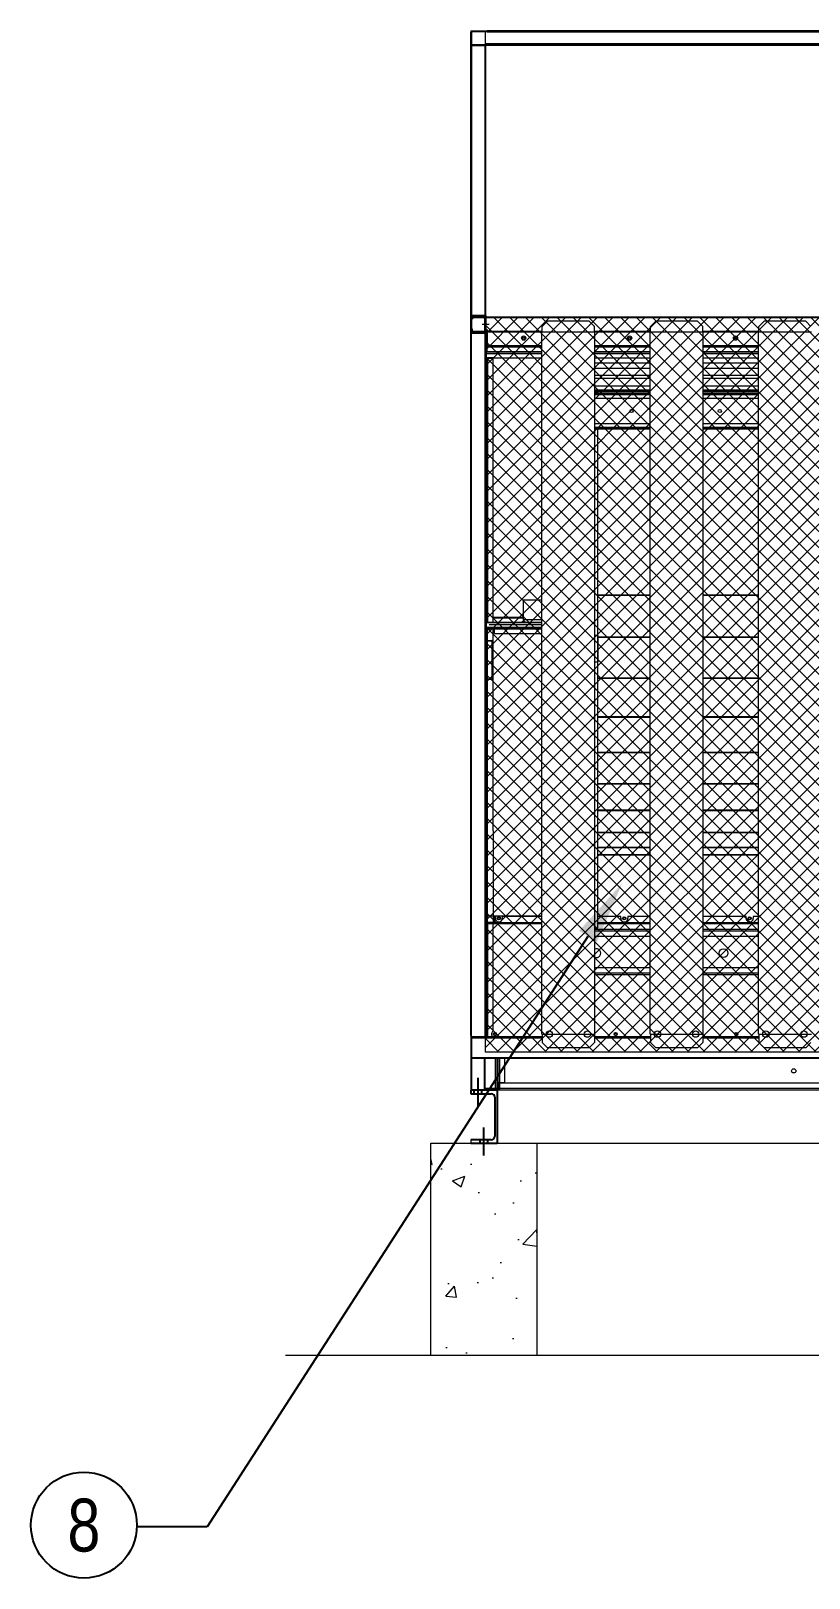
# Model space of a CAD drawing. Header units: millimetres. Extents: x -17070 to 46249, y -291348 to 35795.
# Drawn here: x 35257 to 37460, y 21202 to 25583 of the extents above; entities that cross this region are included whole.
import ezdxf
from ezdxf import colors
from ezdxf.entities.mleader import LeaderData, LeaderLine
from ezdxf.enums import TextEntityAlignment as Align
from ezdxf.math import Vec2, Vec3

# ---------------------------------------------------------------- set-up
doc = ezdxf.new("R2010")
doc.units = ezdxf.units.MM
for name, pattern in [('CENTER', [2, 1.25, -0.25, 0.25, -0.25]), ('CENTERX2', [4, 2.5, -0.5, 0.5, -0.5]), ('HIDDEN', [0.375, 0.25, -0.125]), ('HIDDENX2', [0.75, 0.5, -0.25])]:
    doc.linetypes.add(name, pattern=pattern)
for name, color, linetype in [('center', 1, 'CENTER'), ('HIDD', 2, 'HIDDENX2'), ('냉각탑_dim', 1, 'Continuous'), ('냉각탑_text', 3, 'Continuous'), ('냉각탑_기초', 23, 'Continuous')]:
    doc.layers.add(name, color=color, linetype=linetype)
doc.styles.get("Standard").update_dxf_attribs({"font": 'arial.ttf'})

# ---------------------------------------------------------------- blocks, each defined once
blk = doc.blocks.new('435')
for p, q in [((-131382, 21088.8), (-131342, 21088.8)), ((-131382, 21088.8), (-131382, 21078.8)), ((-131380, 21078.8), (-131382, 21078.8)), ((-131380, 21086.8), (-131344, 21086.8)), ((-131380, 21086.8), (-131380, 21078.8)), ((-131344, 21086.8), (-131344, 21040.8)), ((-131342, 21088.8), (-131342, 21038.8)), ((-131342, 21088.8), (-131342, 21038.8)), ((-131382, 21038.8), (-131382, 21050.8)), ((-131382, 21050.8), (-131380, 21050.8)), ((-131342, 21038.8), (-131382, 21038.8)), ((-131380, 21040.8), (-131380, 21050.8)), ((-131344, 21040.8), (-131380, 21040.8))]:
    blk.add_line(p, q)
blk = doc.blocks.new('2')
at = {"lineweight": 5}
h = blk.add_hatch(dxfattribs=at)
h.set_pattern_fill('ANSI37', scale=10)
h.set_pattern_definition([(45, (-868091.93, -464934.013), (-22.4506403, 22.4506403), []), (135, (-868091.93, -464934.013), (-22.4506403, -22.4506403), [])])
h.paths.add_polyline_path([(36543.9, 24770.9), (36543.9, 22690.9), (39159.9, 22690.9), (39159.9, 24770.9)])
at = {"color": 7, "lineweight": 20}
for p, q in [((36501.9, 22738), (36501.9, 25579.8)), ((36543.9, 22738), (36543.9, 25579.8)), ((39157.9, 25546), (36545.9, 25546)), ((39154.8, 25582.9), (36549, 25582.9)), ((39154.8, 25579.8), (36549, 25579.8)), ((39157.9, 25542.9), (36545.9, 25542.9)), ((36703.5, 24673.5), (36545.9, 24673.5)), ((36703.5, 24668.6), (36545.9, 24668.6)), ((36703.5, 24688), (36547.5, 24688)), ((36703.5, 24686.9), (36547.5, 24686.9)), ((36547.5, 24674.7), (36703.5, 24674.7)), ((36547.5, 24673.8), (36703.5, 24673.8)), ((36549, 24692), (36703.5, 24692)), ((36549, 24688.9), (36703.5, 24688.9)), ((36853.5, 24692), (37010.1, 24692)), ((36853.5, 24688.9), (37010.1, 24688.9)), ((37010.1, 24688), (36853.5, 24688)), ((37010.1, 24686.9), (36853.5, 24686.9)), ((36853.5, 24674.7), (37010.1, 24674.7)), ((36853.5, 24673.8), (37010.1, 24673.8)), ((37010.1, 24673.5), (36853.5, 24673.5)), ((37010.1, 24668.6), (36853.5, 24668.6)), ((37160.1, 24692), (37316.7, 24692)), ((37160.1, 24688.9), (37316.7, 24688.9)), ((37316.7, 24688), (37160.1, 24688)), ((37316.7, 24686.9), (37160.1, 24686.9)), ((37160.1, 24674.7), (37316.7, 24674.7)), ((37160.1, 24673.8), (37316.7, 24673.8)), ((37316.7, 24673.5), (37160.1, 24673.5)), ((37316.7, 24668.6), (37160.1, 24668.6)), ((36545.9, 24656.7), (36703.5, 24656.7)), ((36853.5, 24656.7), (37010.1, 24656.7)), ((37160.1, 24656.7), (37316.7, 24656.7)), ((36853.5, 24556.5), (37010.1, 24556.5)), ((36853.5, 24553), (37010.1, 24553)), ((37160.1, 24556.5), (37316.7, 24556.5)), ((37160.1, 24553), (37316.7, 24553)), ((37010.1, 24460), (36853.5, 24460)), ((37010.1, 24456.5), (36853.5, 24456.5)), ((37010.1, 24455.3), (36853.5, 24455.3)), ((36861.6, 23043), (36861.6, 24456.5)), ((36862.1, 23043), (36862.1, 24456.5)), ((37316.7, 24460), (37160.1, 24460)), ((37316.7, 24456.5), (37160.1, 24456.5)), ((37316.7, 24455.3), (37160.1, 24455.3)), ((36853.5, 23039.5), (37010.1, 23039.5)), ((36853.5, 23034.8), (37010.1, 23034.8)), ((36853.5, 23019.5), (37010.1, 23019.5)), ((37160.1, 23039.5), (37316.7, 23039.5)), ((37160.1, 23034.8), (37316.7, 23034.8)), ((37160.1, 23019.5), (37316.7, 23019.5)), ((37010.1, 22929.5), (36853.5, 22929.5)), ((37316.7, 22929.5), (37160.1, 22929.5)), ((37010.1, 22914.2), (36853.5, 22914.2)), ((37010.1, 22909.5), (36853.5, 22909.5)), ((37316.7, 22914.2), (37160.1, 22914.2)), ((37316.7, 22909.5), (37160.1, 22909.5)), ((36704.5, 22732.9), (36583.6, 22732.9)), ((37011.1, 22732.9), (36852.5, 22732.9)), ((37317.7, 22732.9), (37159.1, 22732.9)), ((39120.2, 22602.9), (36583.6, 22602.9)), ((39120.2, 22587.6), (36583.6, 22587.6)), ((39120.2, 22582.9), (36583.6, 22582.9))]:
    blk.add_line(p, q, dxfattribs=at)
at = {"lineweight": 20}
for p, q in [((36543.9, 22732.9), (36543.9, 25542.9)), ((36543.9, 24770.9), (39159.9, 24770.9)), ((36543.9, 22690.9), (36543.9, 24770.9)), ((36704.5, 24745.9), (36719.5, 24760.9)), ((36837.5, 24760.9), (36719.5, 24760.9)), ((36852.5, 24745.9), (36837.5, 24760.9)), ((37011.1, 24745.9), (37026.1, 24760.9)), ((37144.1, 24760.9), (37026.1, 24760.9)), ((37159.1, 24745.9), (37144.1, 24760.9)), ((37317.7, 24745.9), (37332.7, 24760.9)), ((37450.7, 24760.9), (37332.7, 24760.9)), ((37465.7, 24745.9), (37450.7, 24760.9)), ((36703.5, 22741.9), (36703.5, 24730.9)), ((36704.5, 24730.9), (36704.5, 24745.9)), ((36852.5, 24730.9), (36852.5, 24745.9)), ((36853.5, 22741.9), (36853.5, 24730.9)), ((37010.1, 22741.9), (37010.1, 24730.9)), ((37011.1, 24730.9), (37011.1, 24745.9)), ((37159.1, 24730.9), (37159.1, 24745.9)), ((37160.1, 22741.9), (37160.1, 24730.9)), ((37316.7, 22741.9), (37316.7, 24730.9)), ((37317.7, 24730.9), (37317.7, 24745.9)), ((36703.5, 22741.9), (36853.5, 22741.9)), ((36704.5, 22741.9), (36704.5, 22717.9)), ((36852.5, 22741.9), (36852.5, 22717.9)), ((37010.1, 22741.9), (37160.1, 22741.9)), ((37011.1, 22741.9), (37011.1, 22717.9)), ((37159.1, 22741.9), (37159.1, 22717.9)), ((37316.7, 22741.9), (37466.7, 22741.9)), ((37317.7, 22741.9), (37317.7, 22717.9)), ((36704.5, 22717.9), (36719.5, 22702.9)), ((36837.5, 22702.9), (36719.5, 22702.9)), ((36852.5, 22717.9), (36837.5, 22702.9)), ((37011.1, 22717.9), (37026.1, 22702.9)), ((37144.1, 22702.9), (37026.1, 22702.9)), ((37159.1, 22717.9), (37144.1, 22702.9)), ((37317.7, 22717.9), (37332.7, 22702.9)), ((37450.7, 22702.9), (37332.7, 22702.9)), ((37465.7, 22717.9), (37450.7, 22702.9)), ((39159.9, 22690.9), (36543.9, 22690.9))]:
    blk.add_line(p, q, dxfattribs=at)
at = {"color": 7, "lineweight": 20, "ltscale": 0.000888889}
for p, q in [((36545.9, 24734), (36545.9, 24732.4)), ((36545.9, 24730.9), (36547.5, 24730.9)), ((36545.9, 24692), (36547.5, 24692)), ((36545.9, 24692), (36547.5, 24692)), ((36545.9, 24673.6), (36547.5, 24673.6)), ((36545.5, 23895.3), (36543.9, 23895.3)), ((36545.5, 23708.5), (36543.9, 23708.5)), ((36549, 23056.4), (36549, 23054.8)), ((36548.9, 22734.5), (36548.9, 22732.9))]:
    blk.add_line(p, q, dxfattribs=at)
at = {"color": 7, "lineweight": 20, "ltscale": 0.001703}
blk.add_line((36545.9, 24734), (36549, 24734), dxfattribs=at)
at = {"color": 7, "lineweight": 20, "ltscale": 0.000253866}
blk.add_line((36545.9, 24732), (36545.9, 24732.4), dxfattribs=at)
at = {"color": 7, "lineweight": 20, "ltscale": 0.000215038}
blk.add_line((36545.9, 24732.4), (36546.3, 24732.4), dxfattribs=at)
at = {"color": 7, "lineweight": 20, "ltscale": 0.000100412}
blk.add_line((36545.9, 24732), (36546.1, 24732), dxfattribs=at)
at = {"color": 7, "lineweight": 20, "ltscale": 0.000558111}
blk.add_line((36545.9, 24732), (36545.9, 24731), dxfattribs=at)
at = {"color": 7, "lineweight": 20, "ltscale": 0.021611}
for p, q in [((36545.9, 24730.9), (36545.9, 24692)), ((36547.5, 24692), (36547.5, 24730.9))]:
    blk.add_line(p, q, dxfattribs=at)
at = {"color": 7, "lineweight": 20, "ltscale": 0.000833333}
for p, q in [((36547.5, 24730.9), (36549, 24730.9)), ((36549, 24692), (36547.5, 24692)), ((36861.6, 24558.5), (36861.6, 24557)), ((36862.1, 24558.5), (36862.1, 24557)), ((36549, 23057.9), (36549, 23056.4)), ((36549.4, 22586.4), (36547.9, 22586.4)), ((36572.2, 22587.6), (36573.7, 22587.6)), ((36583.6, 22587.6), (36582.1, 22587.6))]:
    blk.add_line(p, q, dxfattribs=at)
at = {"color": 7, "lineweight": 20, "ltscale": 0.000598884}
blk.add_line((36547.9, 24732), (36549, 24732), dxfattribs=at)
at = {"color": 7, "lineweight": 20, "ltscale": 0.025}
blk.add_line((36549, 24737), (36549, 24692), dxfattribs=at)
at = {"color": 7, "lineweight": 20, "ltscale": 1.32337e-05}
blk.add_line((36549, 24732.4), (36549, 24732.4), dxfattribs=at)
at = {"color": 0, "lineweight": 20}
for p, q in [((36703.5, 24730.9), (36853.5, 24730.9)), ((37010.1, 24730.9), (37160.1, 24730.9)), ((37316.7, 24730.9), (37466.7, 24730.9)), ((37010.1, 24641.6), (36853.5, 24641.6)), ((36853.5, 24627.5), (37010.1, 24627.5)), ((37316.7, 24641.6), (37160.1, 24641.6)), ((37160.1, 24627.5), (37316.7, 24627.5)), ((36853.5, 24608.3), (37010.1, 24608.3)), ((37010.1, 24598.7), (36853.5, 24598.7)), ((37160.1, 24608.3), (37316.7, 24608.3)), ((37316.7, 24598.7), (37160.1, 24598.7)), ((36501.9, 22582.9), (36576.9, 22582.9))]:
    blk.add_line(p, q, dxfattribs=at)
at = {"color": 7, "lineweight": 20, "ltscale": 0.010219}
for p, q in [((36545.9, 24673.6), (36545.9, 24692)), ((36547.5, 24673.6), (36547.5, 24692))]:
    blk.add_line(p, q, dxfattribs=at)
at = {"color": 7, "lineweight": 20, "ltscale": 8.17598e-05}
blk.add_line((36545.9, 24673.5), (36545.9, 24673.6), dxfattribs=at)
at = {"color": 7, "lineweight": 20, "ltscale": 0.00275}
blk.add_line((36545.9, 24673.5), (36545.9, 24668.6), dxfattribs=at)
at = {"color": 7, "lineweight": 20, "ltscale": 0.00658}
for p, q in [((36545.9, 24668.6), (36545.9, 24656.7)), ((36545.9, 23906.6), (36545.9, 23894.8))]:
    blk.add_line(p, q, dxfattribs=at)
at = {"color": 7, "lineweight": 20, "ltscale": 0.002255}
blk.add_line((36547.5, 24688), (36547.5, 24692), dxfattribs=at)
at = {"color": 7, "lineweight": 20, "ltscale": 0.000618098}
blk.add_line((36547.5, 24686.9), (36547.5, 24688), dxfattribs=at)
at = {"color": 7, "lineweight": 20, "ltscale": 0.006747}
blk.add_line((36547.5, 24686.9), (36547.5, 24674.7), dxfattribs=at)
at = {"color": 7, "lineweight": 20, "ltscale": 0.000524657}
blk.add_line((36547.5, 24673.8), (36547.5, 24674.7), dxfattribs=at)
at = {"color": 7, "lineweight": 20, "ltscale": 0.001722}
for p, q in [((36549, 24688.9), (36549, 24692)), ((36545.9, 23057.9), (36549, 23057.9)), ((36569, 23054.8), (36569, 23057.9))]:
    blk.add_line(p, q, dxfattribs=at)
at = {"color": 7, "lineweight": 20, "ltscale": 0.414571}
blk.add_line((36545.9, 24656.7), (36545.9, 23910.5), dxfattribs=at)
at = {"color": 7, "lineweight": 20, "ltscale": 2.39452e-05}
blk.add_line((36549.4, 24656.7), (36549.4, 24656.7), dxfattribs=at)
at = {"color": 7, "lineweight": 20, "ltscale": 0.009167}
for p, q in [((36565.9, 24656.7), (36549.4, 24656.7)), ((36565.9, 24655.3), (36549.4, 24655.3)), ((36549.4, 23908), (36565.9, 23908))]:
    blk.add_line(p, q, dxfattribs=at)
at = {"color": 7, "lineweight": 20, "ltscale": 0.415127}
for p, q in [((36549.4, 24655.3), (36549.4, 23908)), ((36565.9, 23908), (36565.9, 24655.3))]:
    blk.add_line(p, q, dxfattribs=at)
at = {"color": 7, "lineweight": 20, "ltscale": 0.000773611}
for p, q in [((36565.9, 24655.3), (36565.9, 24656.7)), ((36545.9, 23906.6), (36545.9, 23908))]:
    blk.add_line(p, q, dxfattribs=at)
at = {"color": 7, "lineweight": 20, "ltscale": 0.434111}
for p, q in [((36853.5, 24578.1), (37010.1, 24578.1)), ((36853.5, 24566.2), (37010.1, 24566.2)), ((36853.5, 24564.7), (37010.1, 24564.7)), ((36853.5, 24563.1), (37010.1, 24563.1)), ((37160.1, 24578.1), (37316.7, 24578.1)), ((37160.1, 24566.2), (37316.7, 24566.2)), ((37160.1, 24564.7), (37316.7, 24564.7)), ((37160.1, 24563.1), (37316.7, 24563.1))]:
    blk.add_line(p, q, dxfattribs=at)
at = {"color": 7, "lineweight": 20, "ltscale": 0.435222}
for p, q in [((37010.1, 24563.1), (36853.5, 24563.1)), ((37010.1, 24561.5), (36853.5, 24561.5)), ((37316.7, 24563.1), (37160.1, 24563.1)), ((37316.7, 24561.5), (37160.1, 24561.5))]:
    blk.add_line(p, q, dxfattribs=at)
at = {"color": 7, "lineweight": 20, "ltscale": 0.026889}
blk.add_line((36853.5, 24561.5), (36854.6, 24561.5), dxfattribs=at)
at = {"color": 7, "lineweight": 20, "ltscale": 0.432889}
for p, q in [((36853.5, 24561.5), (37010.1, 24561.5)), ((37160.1, 24561.5), (37316.7, 24561.5))]:
    blk.add_line(p, q, dxfattribs=at)
at = {"color": 7, "lineweight": 20, "ltscale": 0.032222}
for p, q in [((36853.5, 24560.5), (36862.1, 24560.5)), ((36853.5, 24560.5), (36861.6, 24560.5)), ((36853.5, 24558.5), (36862.1, 24558.5)), ((36853.5, 24558.5), (36861.6, 24558.5)), ((36853.5, 24557), (36862.1, 24557)), ((36853.5, 24557), (36861.6, 24557)), ((36853.5, 23043), (36862.1, 23043)), ((36853.5, 23043), (36861.6, 23043))]:
    blk.add_line(p, q, dxfattribs=at)
at = {"color": 7, "lineweight": 20, "ltscale": 0.460044}
for p, q in [((37010.1, 24541.5), (36853.5, 24541.5)), ((37316.7, 24541.5), (37160.1, 24541.5)), ((36853.5, 24471.5), (37010.1, 24471.5)), ((37160.1, 24471.5), (37316.7, 24471.5))]:
    blk.add_line(p, q, dxfattribs=at)
at = {"color": 7, "lineweight": 20, "ltscale": 0.000555547}
blk.add_line((36854.6, 24561.5), (36854.6, 24560.5), dxfattribs=at)
at = {"color": 7, "lineweight": 20, "ltscale": 0.001111}
for p, q in [((36861.6, 24558.5), (36861.6, 24560.5)), ((36862.1, 24558.5), (36862.1, 24560.5)), ((36543.9, 24453), (36545.9, 24453)), ((36543.9, 23513.8), (36545.9, 23513.8)), ((36543.9, 23413.8), (36545.9, 23413.8)), ((36543.9, 22906.4), (36545.9, 22906.4)), ((36545.9, 22586.4), (36547.9, 22586.4)), ((36578.9, 22602.9), (36576.9, 22602.9)), ((36583.6, 22604.9), (36583.6, 22602.9))]:
    blk.add_line(p, q, dxfattribs=at)
at = {"color": 7, "lineweight": 20, "ltscale": 0.000277763}
for p, q in [((36861.6, 24556.5), (36861.6, 24557)), ((36862.1, 24556.5), (36862.1, 24557))]:
    blk.add_line(p, q, dxfattribs=at)
at = {"color": 7, "lineweight": 20, "ltscale": 0.373111}
for p, q in [((37010.1, 24560), (36862.1, 24560)), ((37316.7, 24560), (37160.1, 24560)), ((37010.1, 23985.4), (36862.1, 23985.4)), ((36862.1, 23985.3), (37010.1, 23985.3)), ((36862.1, 23985.2), (37010.1, 23985.2)), ((37010.1, 23985.1), (36862.1, 23985.1)), ((37316.7, 23985.4), (37160.1, 23985.4)), ((37160.1, 23985.3), (37316.7, 23985.3)), ((37160.1, 23985.2), (37316.7, 23985.2)), ((37316.7, 23985.1), (37160.1, 23985.1)), ((37010.1, 23866), (36862.1, 23866)), ((36862.1, 23865.9), (37010.1, 23865.9)), ((36862.1, 23865.7), (37010.1, 23865.7)), ((37010.1, 23865.6), (36862.1, 23865.6)), ((37316.7, 23866), (37160.1, 23866)), ((37160.1, 23865.9), (37316.7, 23865.9)), ((37160.1, 23865.7), (37316.7, 23865.7)), ((37316.7, 23865.6), (37160.1, 23865.6)), ((37010.1, 23749.9), (36862.1, 23749.9)), ((36862.1, 23749.8), (37010.1, 23749.8)), ((36862.1, 23749.6), (37010.1, 23749.6)), ((37010.1, 23749.4), (36862.1, 23749.4)), ((37316.7, 23749.9), (37160.1, 23749.9)), ((37160.1, 23749.8), (37316.7, 23749.8)), ((37160.1, 23749.6), (37316.7, 23749.6)), ((37316.7, 23749.4), (37160.1, 23749.4)), ((37010.1, 23640.1), (36862.1, 23640.1)), ((36862.1, 23640), (37010.1, 23640)), ((36862.1, 23639.8), (37010.1, 23639.8)), ((37010.1, 23639.7), (36862.1, 23639.7)), ((37316.7, 23640.1), (37160.1, 23640.1)), ((37160.1, 23640), (37316.7, 23640)), ((37160.1, 23639.8), (37316.7, 23639.8)), ((37316.7, 23639.7), (37160.1, 23639.7)), ((37010.1, 23539.4), (36862.1, 23539.4)), ((36862.1, 23539.3), (37010.1, 23539.3)), ((36862.1, 23539.1), (37010.1, 23539.1)), ((37010.1, 23539.1), (36862.1, 23539.1)), ((37316.7, 23539.4), (37160.1, 23539.4)), ((37160.1, 23539.3), (37316.7, 23539.3)), ((37160.1, 23539.1), (37316.7, 23539.1)), ((37316.7, 23539.1), (37160.1, 23539.1)), ((37010.1, 23450.5), (36862.1, 23450.5)), ((36862.1, 23450.4), (37010.1, 23450.4)), ((36862.1, 23450.3), (37010.1, 23450.3)), ((37010.1, 23450.2), (36862.1, 23450.2)), ((37316.7, 23450.5), (37160.1, 23450.5)), ((37160.1, 23450.4), (37316.7, 23450.4)), ((37160.1, 23450.3), (37316.7, 23450.3)), ((37316.7, 23450.2), (37160.1, 23450.2)), ((37010.1, 23375.7), (36862.1, 23375.7)), ((36862.1, 23375.6), (37010.1, 23375.6)), ((36862.1, 23375.5), (37010.1, 23375.5)), ((37010.1, 23375.4), (36862.1, 23375.4)), ((37316.7, 23375.7), (37160.1, 23375.7)), ((37160.1, 23375.6), (37316.7, 23375.6)), ((37160.1, 23375.5), (37316.7, 23375.5)), ((37316.7, 23375.4), (37160.1, 23375.4)), ((36862.1, 23312.6), (37010.1, 23312.6)), ((37010.1, 23312.6), (36862.1, 23312.6)), ((36862.1, 23312.5), (37010.1, 23312.5)), ((37010.1, 23312.4), (36862.1, 23312.4)), ((37160.1, 23312.6), (37316.7, 23312.6)), ((37316.7, 23312.6), (37160.1, 23312.6)), ((37160.1, 23312.5), (37316.7, 23312.5)), ((37316.7, 23312.4), (37160.1, 23312.4)), ((36862.1, 23270.2), (37010.1, 23270.2)), ((37010.1, 23270.2), (36862.1, 23270.2)), ((36862.1, 23270.1), (37010.1, 23270.1)), ((37010.1, 23270.1), (36862.1, 23270.1)), ((37160.1, 23270.2), (37316.7, 23270.2)), ((37316.7, 23270.2), (37160.1, 23270.2)), ((37160.1, 23270.1), (37316.7, 23270.1)), ((37316.7, 23270.1), (37160.1, 23270.1)), ((36862.1, 23249.6), (37010.1, 23249.6)), ((36862.1, 23249.6), (37010.1, 23249.6)), ((37010.1, 23249.6), (36862.1, 23249.6)), ((37160.1, 23249.6), (37316.7, 23249.6)), ((37160.1, 23249.6), (37316.7, 23249.6)), ((37316.7, 23249.6), (37160.1, 23249.6)), ((36862.1, 23057.9), (37010.1, 23057.9)), ((36862.1, 23054.8), (37010.1, 23054.8)), ((37160.1, 23057.9), (37316.7, 23057.9)), ((37160.1, 23054.8), (37316.7, 23054.8))]:
    blk.add_line(p, q, dxfattribs=at)
at = {"color": 7, "lineweight": 20, "ltscale": 0.028685}
blk.add_line((36650.3, 23970.6), (36650.3, 23918.9), dxfattribs=at)
at = {"color": 7, "lineweight": 20, "ltscale": 0.044778}
for p, q in [((36703.5, 23970.6), (36650.3, 23970.6)), ((36703.5, 23915.6), (36650.3, 23915.6))]:
    blk.add_line(p, q, dxfattribs=at)
at = {"color": 7, "lineweight": 20, "ltscale": 0.046889}
for p, q in [((36565.9, 23922.6), (36650.3, 23922.6)), ((36565.9, 23920.5), (36650.3, 23920.5))]:
    blk.add_line(p, q, dxfattribs=at)
at = {"color": 7, "lineweight": 20, "ltscale": 0.0205}
for p, q in [((36545.5, 23858.4), (36545.5, 23895.3)), ((36545.5, 23745.4), (36545.5, 23708.5))]:
    blk.add_line(p, q, dxfattribs=at)
at = {"color": 7, "lineweight": 20, "ltscale": 0.001378}
blk.add_line((36545.9, 23908), (36545.9, 23910.5), dxfattribs=at)
at = {"color": 7, "lineweight": 20, "ltscale": 0.101388}
for p, q in [((36703.5, 23908), (36545.9, 23908)), ((36703.5, 23906.6), (36545.9, 23906.6)), ((36545.9, 23894.8), (36703.5, 23894.8)), ((36545.9, 23893.7), (36703.5, 23893.7))]:
    blk.add_line(p, q, dxfattribs=at)
at = {"color": 7, "lineweight": 20, "ltscale": 0.000590625}
blk.add_line((36545.9, 23893.7), (36545.9, 23894.8), dxfattribs=at)
at = {"color": 7, "lineweight": 20, "ltscale": 0.00164}
for p, q in [((36545.9, 23893.7), (36545.9, 23890.7)), ((36547.5, 23893.7), (36547.5, 23890.7))]:
    blk.add_line(p, q, dxfattribs=at)
at = {"color": 7, "lineweight": 20, "ltscale": 0.01856}
blk.add_line((36545.9, 23890.7), (36545.9, 23857.3), dxfattribs=at)
at = {"color": 7, "lineweight": 20, "ltscale": 0.000154576}
blk.add_line((36547.9, 23908), (36547.9, 23908.3), dxfattribs=at)
at = {"color": 7, "lineweight": 20, "ltscale": 0.000403556}
blk.add_line((36549, 23893.7), (36549, 23893), dxfattribs=at)
at = {"color": 7, "lineweight": 20, "ltscale": 0.011111}
for p, q in [((36569, 23893), (36549, 23893)), ((36549, 23891.8), (36569, 23891.8)), ((36549, 23057.9), (36569, 23057.9)), ((36569, 23056.4), (36549, 23056.4)), ((36549, 23054.8), (36569, 23054.8))]:
    blk.add_line(p, q, dxfattribs=at)
at = {"color": 7, "lineweight": 20, "ltscale": 0.000638044}
blk.add_line((36549, 23891.8), (36549, 23893), dxfattribs=at)
at = {"color": 7, "lineweight": 20, "ltscale": 0.001178}
blk.add_line((36549, 23891.8), (36549, 23889.7), dxfattribs=at)
at = {"color": 7, "lineweight": 20, "ltscale": 0.009389}
for p, q in [((36565.9, 23889.7), (36549, 23889.7)), ((36565.9, 23888.6), (36549, 23888.6)), ((36565.9, 23057.9), (36549, 23057.9)), ((36569, 23074.8), (36569, 23057.9))]:
    blk.add_line(p, q, dxfattribs=at)
at = {"color": 7, "lineweight": 20, "ltscale": 0.017627}
blk.add_line((36549, 23888.6), (36549, 23856.9), dxfattribs=at)
at = {"color": 7, "linetype": 'Continuous', "lineweight": 20}
for p, q in [((36554.1, 23902.4), (36703.5, 23902.4)), ((36550.5, 23076.9), (36703.5, 23076.9))]:
    blk.add_line(p, q, dxfattribs=at)
at = {"color": 7, "lineweight": 20, "ltscale": 0.000618889}
blk.add_line((36565.9, 23889.7), (36565.9, 23888.6), dxfattribs=at)
at = {"color": 7, "lineweight": 20, "ltscale": 0.317284}
blk.add_line((36565.9, 23317.5), (36565.9, 23888.6), dxfattribs=at)
at = {"color": 7, "lineweight": 20, "ltscale": 0.088555}
for p, q in [((36703.5, 23893), (36569, 23893)), ((36703.5, 23888.6), (36569, 23888.6)), ((36569, 23876.5), (36703.5, 23876.5))]:
    blk.add_line(p, q, dxfattribs=at)
at = {"color": 7, "lineweight": 20, "ltscale": 0.002435}
blk.add_line((36569, 23893), (36569, 23888.6), dxfattribs=at)
at = {"color": 7, "lineweight": 20, "ltscale": 0.006739}
blk.add_line((36569, 23876.5), (36569, 23888.6), dxfattribs=at)
at = {"color": 7, "lineweight": 20, "ltscale": 0.00187}
blk.add_line((36650.3, 23918.9), (36650.3, 23915.6), dxfattribs=at)
at = {"color": 7, "lineweight": 20, "ltscale": 0.059557}
blk.add_line((36545.9, 23855.5), (36545.9, 23748.3), dxfattribs=at)
at = {"color": 7, "lineweight": 20, "ltscale": 0.007667}
for p, q in [((36547, 23856.9), (36560.8, 23856.9)), ((36547, 23855.3), (36560.8, 23855.3)), ((36547, 23748.5), (36560.8, 23748.5)), ((36547, 23746.9), (36560.8, 23746.9))]:
    blk.add_line(p, q, dxfattribs=at)
at = {"color": 7, "lineweight": 20, "ltscale": 0.059333}
blk.add_line((36549, 23855.3), (36549, 23748.5), dxfattribs=at)
at = {"color": 7, "lineweight": 20, "ltscale": 0.057667}
for p, q in [((36562.3, 23750), (36562.3, 23853.8)), ((36563.9, 23750), (36563.9, 23853.8))]:
    blk.add_line(p, q, dxfattribs=at)
at = {"color": 7, "lineweight": 20, "ltscale": 0.033333}
for p, q in [((36861.6, 23871), (36853.5, 23871)), ((36853.5, 23796), (36861.6, 23796))]:
    blk.add_line(p, q, dxfattribs=at)
at = {"color": 7, "lineweight": 20, "ltscale": 0.041667}
blk.add_line((36861.6, 23871), (36861.6, 23796), dxfattribs=at)
at = {"color": 7, "lineweight": 20, "ltscale": 0.129183}
blk.add_line((36545.9, 23746.4), (36545.9, 23513.8), dxfattribs=at)
at = {"color": 7, "lineweight": 20, "ltscale": 0.238546}
blk.add_line((36549, 23746.9), (36549, 23317.5), dxfattribs=at)
at = {"color": 7, "lineweight": 20, "ltscale": 0.055556}
blk.add_line((36545.9, 23413.8), (36545.9, 23513.8), dxfattribs=at)
at = {"color": 7, "lineweight": 20, "ltscale": 0.052341}
blk.add_line((36545.9, 23413.8), (36545.9, 23319.6), dxfattribs=at)
at = {"color": 7, "lineweight": 20, "ltscale": 0.001029}
blk.add_line((36545.9, 23319.6), (36545.9, 23317.8), dxfattribs=at)
at = {"color": 7, "lineweight": 20, "ltscale": 0.144377}
for p, q in [((36545.9, 23317.8), (36545.9, 23057.9)), ((36549, 23317.8), (36549, 23057.9)), ((36565.9, 23317.8), (36565.9, 23057.9))]:
    blk.add_line(p, q, dxfattribs=at)
at = {"color": 7, "lineweight": 20, "ltscale": 0.000839807}
blk.add_line((36545.9, 23317.8), (36547.4, 23317.8), dxfattribs=at)
at = {"color": 7, "lineweight": 20, "ltscale": 0.180579}
blk.add_line((36545.9, 23057.9), (36545.9, 22732.9), dxfattribs=at)
at = {"color": 7, "lineweight": 20, "ltscale": 0.177968}
blk.add_line((36549.4, 23054.8), (36549.4, 22734.5), dxfattribs=at)
at = {"color": 7, "lineweight": 20, "ltscale": 0.169047}
blk.add_line((36565.9, 22750.5), (36565.9, 23054.8), dxfattribs=at)
at = {"color": 7, "lineweight": 20, "ltscale": 0.001611}
blk.add_line((36571.9, 23074.8), (36569, 23074.8), dxfattribs=at)
at = {"color": 7, "lineweight": 20, "ltscale": 0.090333}
for p, q in [((36569, 23057.9), (36703.5, 23057.9)), ((36569, 23054.8), (36703.5, 23054.8))]:
    blk.add_line(p, q, dxfattribs=at)
at = {"color": 7, "lineweight": 20, "ltscale": 0.002747}
for p, q in [((36571.9, 23074.8), (36571.9, 23069.9)), ((36591.9, 23069.9), (36591.9, 23074.8)), ((36926.9, 23069.9), (36926.9, 23074.8)), ((36946.9, 23074.8), (36946.9, 23069.9)), ((37281.9, 23069.9), (37281.9, 23074.8)), ((37301.9, 23074.8), (37301.9, 23069.9))]:
    blk.add_line(p, q, dxfattribs=at)
at = {"color": 7, "lineweight": 20, "ltscale": 0.077611}
blk.add_line((36703.5, 23074.8), (36591.9, 23074.8), dxfattribs=at)
at = {"color": 7, "lineweight": 20, "ltscale": 0.036001}
blk.add_line((36926.9, 23074.8), (36862.1, 23074.8), dxfattribs=at)
at = {"color": 7, "lineweight": 20, "ltscale": 0.186111}
for p, q in [((37010.1, 23074.8), (36946.9, 23074.8)), ((37281.9, 23074.8), (37160.1, 23074.8))]:
    blk.add_line(p, q, dxfattribs=at)
at = {"color": 7, "lineweight": 20, "ltscale": 0.128777}
blk.add_line((37316.7, 23074.8), (37301.9, 23074.8), dxfattribs=at)
at = {"color": 7, "lineweight": 20, "ltscale": 0.001112}
for p, q in [((36543.9, 22871.9), (36545.9, 22871.9)), ((36543.9, 22861.9), (36545.9, 22861.9)), ((36543.9, 22792.9), (36545.9, 22792.9))]:
    blk.add_line(p, q, dxfattribs=at)
at = {"color": 7, "lineweight": 20, "ltscale": 0.036444}
for p, q in [((36506.6, 22732.9), (36572.2, 22732.9)), ((36506.6, 22582.9), (36572.2, 22582.9)), ((36506.6, 22582.9), (36572.2, 22582.9)), ((36572.2, 22587.6), (36541.9, 22587.6)), ((36541.9, 22587.6), (36572.2, 22587.6)), ((36541.9, 22586.1), (36572.2, 22586.1))]:
    blk.add_line(p, q, dxfattribs=at)
at = {"color": 7, "lineweight": 20, "ltscale": 0.481667}
for p, q in [((36704.5, 22734.5), (36548.9, 22734.5)), ((36704.5, 22732.9), (36548.9, 22732.9)), ((37011.1, 22734.5), (36852.5, 22734.5)), ((37011.1, 22732.9), (36852.5, 22732.9)), ((37317.7, 22734.5), (37159.1, 22734.5)), ((37317.7, 22732.9), (37159.1, 22732.9))]:
    blk.add_line(p, q, dxfattribs=at)
at = {"color": 7, "lineweight": 20, "ltscale": 0.078111}
for p, q in [((36572.2, 22587.6), (36572.2, 22672.9)), ((36576.9, 22587.6), (36576.9, 22672.9))]:
    blk.add_line(p, q, dxfattribs=at)
at = {"color": 7, "lineweight": 20, "ltscale": 0.0685}
blk.add_line((36578.9, 22672.9), (36578.9, 22604.9), dxfattribs=at)
at = {"color": 7, "lineweight": 20, "ltscale": 0.06}
for p, q in [((36583.6, 22672.9), (36583.6, 22604.9)), ((36598.9, 22604.9), (36598.9, 22672.9))]:
    blk.add_line(p, q, dxfattribs=at)
at = {"color": 1, "linetype": 'CENTERX2', "ltscale": 50}
for p, q in [((36522.9, 22537.9), (36522.9, 22617.9)), ((36539.4, 22397.9), (36539.4, 22477.9))]:
    blk.add_line(p, q, dxfattribs=at)
at = {"color": 7, "lineweight": 25, "ltscale": 0.008333}
blk.add_line((36501.9, 22582.9), (36501.9, 22572.9), dxfattribs=at)
at = {"color": 7, "lineweight": 25, "ltscale": 0.125}
for p, q in [((36576.9, 22582.9), (36501.9, 22582.9)), ((36501.9, 22432.9), (36576.9, 22432.9))]:
    blk.add_line(p, q, dxfattribs=at)
at = {"color": 7, "lineweight": 25, "ltscale": 0.05125}
for p, q in [((36501.9, 22572.9), (36560.4, 22572.9)), ((36560.4, 22442.9), (36501.9, 22442.9))]:
    blk.add_line(p, q, dxfattribs=at)
for p, q in [((36511.9, 22572.9), (36511.9, 22582.9)), ((36533.9, 22572.9), (36533.9, 22582.9)), ((36528.4, 22432.9), (36528.4, 22442.9)), ((36550.4, 22432.9), (36550.4, 22442.9))]:
    blk.add_line(p, q)
at = {"color": 7, "lineweight": 20, "ltscale": 0.001944}
blk.add_line((36541.9, 22586.4), (36543.9, 22586.4), dxfattribs=at)
at = {"color": 7, "lineweight": 20, "ltscale": 0.000667645}
for p, q in [((36543.9, 22587.6), (36543.9, 22586.4)), ((36547.9, 22586.4), (36547.9, 22587.6))]:
    blk.add_line(p, q, dxfattribs=at)
at = {"color": 7, "lineweight": 20, "ltscale": 0.00066667}
blk.add_line((36545.9, 22587.6), (36545.9, 22586.4), dxfattribs=at)
at = {"color": 7, "lineweight": 20, "ltscale": 0.000666669}
blk.add_line((36549.4, 22587.6), (36549.4, 22586.4), dxfattribs=at)
at = {"color": 7, "lineweight": 20, "ltscale": 0.013167}
blk.add_line((36573.1, 22586.4), (36549.4, 22586.4), dxfattribs=at)
at = {"color": 7, "lineweight": 20, "ltscale": 0.000166667}
blk.add_line((36549.4, 22586.4), (36549.4, 22586.1), dxfattribs=at)
at = {"color": 7, "lineweight": 20, "ltscale": 0.002611}
for p, q in [((36576.9, 22587.6), (36572.2, 22587.6)), ((36578.9, 22604.9), (36583.6, 22604.9)), ((36583.6, 22587.6), (36583.6, 22582.9))]:
    blk.add_line(p, q, dxfattribs=at)
at = {"color": 7, "lineweight": 20, "ltscale": 0.006332}
blk.add_line((36583.6, 22582.9), (36572.2, 22582.9), dxfattribs=at)
at = {"color": 7, "lineweight": 20, "ltscale": 0.003809}
blk.add_line((36583.6, 22586.4), (36576.8, 22586.4), dxfattribs=at)
at = {"ltscale": 25}
blk.add_line((36576.9, 22582.9), (36576.9, 22432.9), dxfattribs=at)
at = {"color": 7, "lineweight": 20, "ltscale": 0.009611}
for p, q in [((36578.9, 22604.9), (36578.9, 22587.6)), ((36582.1, 22587.6), (36582.1, 22604.9))]:
    blk.add_line(p, q, dxfattribs=at)
at = {"color": 7, "lineweight": 20, "ltscale": 0.001778}
blk.add_line((36578.9, 22587.6), (36582.1, 22587.6), dxfattribs=at)
at = {"color": 7, "lineweight": 20, "ltscale": 0.0085}
for p, q in [((36583.6, 22604.9), (36598.9, 22604.9)), ((36583.6, 22602.9), (36583.6, 22587.6))]:
    blk.add_line(p, q, dxfattribs=at)
at = {"color": 7, "lineweight": 25, "ltscale": 0.091667}
blk.add_line((36570.4, 22562.9), (36570.4, 22452.9), dxfattribs=at)
at = {"color": 7, "lineweight": 15, "ltscale": 0.0625}
blk.add_line((36501.9, 22442.9), (36501.9, 22432.9), dxfattribs=at)
at = {"lineweight": 5}
blk.add_line((36576.9, 22432.9), (39126.9, 22432.9), dxfattribs=at)
at = {"color": 7, "lineweight": 20}
for centre, radius in [((36651.9, 24713), 6), ((36651.9, 24713), 3), ((36951.9, 24713), 6), ((36951.9, 24713), 3), ((37251.9, 24713), 6), ((37251.9, 24713), 3), ((36957.3, 24506.5), 4.5), ((37207.3, 24506.5), 4.5), ((36581.9, 23069.8), 4.5), ((36581.9, 23069.9), 3), ((36936.9, 23069.8), 4.5), ((36936.9, 23069.9), 3), ((37291.9, 23069.8), 4.5), ((37291.9, 23069.9), 3), ((37218.1, 22971.3), 12.5), ((36570.9, 22741.9), 4.5), ((36570.9, 22741.9), 3), ((36912.5, 22741.9), 4.5), ((36912.5, 22741.9), 3), ((37254.1, 22741.9), 4.5), ((37254.1, 22741.9), 3), ((37416.9, 22637.9), 6)]:
    blk.add_circle(centre, radius, dxfattribs=at)
at = {"lineweight": 20}
for centre in [(36724.5, 22741.9), (36832.5, 22741.9), (37031.1, 22741.9), (37139.1, 22741.9), (37337.7, 22741.9), (37445.7, 22741.9)]:
    blk.add_circle(centre, 9, dxfattribs=at)
at = {"color": 7, "lineweight": 20}
for centre, radius, start, end in [((36549, 24730.9), 3.1, 90, 180), ((36549, 24730.9), 1.5, 90, 180), ((36540.8, 24412), 3.1, 359.4685, 0), ((36540.8, 24403.8), 3.1, 0, 0.5355), ((36547, 23858.4), 3.1, 180, 270), ((36547, 23858.4), 1.5, 180, 270), ((36560.8, 23853.8), 3.1, 0, 90), ((36560.8, 23853.8), 1.5, 0, 90), ((36547, 23745.4), 3.1, 90, 180), ((36560.8, 23750), 3.1, 270, 0), ((36560.8, 23750), 1.5, 270, 0), ((36547, 23745.4), 1.5, 90, 180), ((36540.8, 23450), 3.1, 359.4645, 0), ((36540.8, 23441.8), 3.1, 0, 0.5316), ((36540.8, 23088), 3.1, 359.3699, 0), ((36581.9, 23069.9), 10, 179.9999, 0), ((36936.9, 23069.9), 10, 179.9999, 0), ((37291.9, 23069.9), 10, 179.9999, 0), ((36858.1, 22971.3), 12.5, 248.4077, 111.5923), ((37268.4, 22914.2), 4.7, 270, 270.2807), ((37277.8, 22914.2), 4.7, 269.7193, 270), ((36570.9, 22741.9), 10, 119.9997, 227.731), ((36540.4, 22586.4), 3.5, 270, 270.9147), ((36540.4, 22586.4), 3.5, 355.0829, 0), ((36572.2, 22587.6), 1.5, 270, 0), ((36572.2, 22587.6), 4.7, 270, 0)]:
    blk.add_arc(centre, radius, start, end, dxfattribs=at)
at = {"color": 7, "lineweight": 25}
for centre, start, end in [((36560.4, 22562.9), 0, 90), ((36560.4, 22452.9), 270, 0)]:
    blk.add_arc(centre, 10, start, end, dxfattribs=at)
at = {"color": 7, "lineweight": 20}
for centre, major_axis, ratio, start_param, end_param in [((36549, 24730.9), (1.5, 0), 0.695361, 1.570796, 3.141593), ((36651.9, 24688.2), (-3, 0), 0.695361, 5.942736, 6.283214), ((36651.9, 24688.2), (-3, 0), 0.695361, 0.000029, 0.127836), ((36651.9, 24687.1), (-3, 0), 0.695361, 5.212389, 5.846004), ((36651.9, 24685.6), (4.5, 0), 0.69625, 0.981351, 2.160242), ((36651.9, 24687.1), (-3, 0), 0.695361, 5.196445, 5.212389), ((36651.9, 24687.1), (-3, 0), 0.695361, 3.578774, 4.229082), ((36651.9, 24688.2), (-3, 0), 0.695361, 3.141622, 3.482042), ((36651.9, 24688.2), (-3, 0), 0.695361, 3.013425, 3.141622), ((36951.9, 24688.2), (-3, 0), 0.695361, 5.942736, 6.283214), ((36951.9, 24688.2), (-3, 0), 0.695361, 0.000029, 0.127836), ((36951.9, 24687.1), (-3, 0), 0.695361, 5.196445, 5.846004), ((36951.9, 24685.6), (4.5, 0), 0.69625, 0.981351, 2.160242), ((36951.9, 24687.1), (-3, 0), 0.695361, 3.578774, 4.229082), ((36951.9, 24688.2), (-3, 0), 0.695361, 3.141622, 3.482042), ((36951.9, 24688.2), (-3, 0), 0.695361, 3.013425, 3.141622), ((37251.9, 24688.2), (-3, 0), 0.695361, 5.942736, 6.283214), ((37251.9, 24688.2), (-3, 0), 0.695361, 0.000029, 0.127836), ((37251.9, 24687.1), (-3, 0), 0.695361, 5.196445, 5.846004), ((37251.9, 24685.6), (4.5, 0), 0.69625, 0.981351, 2.160242), ((37251.9, 24687.1), (-3, 0), 0.695361, 3.578774, 4.229082), ((37251.9, 24688.2), (-3, 0), 0.695361, 3.141622, 3.482042), ((37251.9, 24688.2), (-3, 0), 0.695361, 3.013425, 3.141622), ((36549.4, 24657.7), (-3.5, 0), 0.69625, 0.423425, 1.570796), ((36549.4, 24657.7), (-1.5, 0), 0.69625, 1.282507, 1.570796), ((36549.4, 23910.5), (-3.5, 0), 0.69625, 6.283185, 7.853982), ((36549, 23890.7), (-3.1, 0), 0.69625, 0, 1.570796), ((36549, 23890.7), (-1.5, 0), 0.69625, 0, 1.570796), ((36651.9, 23908.3), (-4.5, 0), 0.69625, 5.783185, 6.283156), ((36651.9, 23908.3), (-4.5, 0), 0.69625, 6.283156, 6.369762), ((36651.9, 23906.8), (-4.5, 0), 0.69625, 5.783185, 5.902326), ((36651.9, 23908.3), (-4.5, 0), 0.69625, 3.141564, 5.783185), ((36651.9, 23906.8), (-4.5, 0), 0.69625, 3.522452, 5.783185), ((36651.9, 23908.3), (-4.5, 0), 0.69625, 3.05507, 3.141564), ((36549, 23319.6), (-3.1, 0), 0.69625, 0, 1.570796)]:
    blk.add_ellipse(centre, major_axis=major_axis, ratio=ratio, start_param=start_param, end_param=end_param, dxfattribs=at)
at = {"layer": 'center', "lineweight": 20}
for p, q in [((36501.9, 25582.9), (39201.9, 25582.9)), ((36501.9, 25582.9), (36501.9, 22582.9)), ((36501.9, 25542.9), (39201.9, 25542.9)), ((36543.9, 25542.7), (36501.9, 25542.7)), ((36543.9, 25542.7), (36543.9, 22733.1)), ((36501.9, 24772.9), (39159.9, 24772.9)), ((36501.9, 24730.9), (36703.5, 24730.9)), ((36553.9, 24751.9), (36533.9, 24751.9)), ((36853.5, 24730.9), (37010.1, 24730.9)), ((37160.1, 24730.9), (37316.7, 24730.9)), ((36501.9, 22733.1), (36543.9, 22733.1)), ((36704.5, 22732.9), (36501.9, 22732.9)), ((37011.1, 22732.9), (36852.5, 22732.9)), ((37317.7, 22732.9), (37159.1, 22732.9)), ((39201.9, 22672.9), (36501.9, 22672.9)), ((36541.9, 22672.9), (36541.9, 22582.9)), ((36501.9, 22582.9), (36541.9, 22582.9))]:
    blk.add_line(p, q, dxfattribs=at)
at = {"layer": 'HIDD', "linetype": 'HIDDEN', "lineweight": 20}
for p, q in [((36501.9, 25580.9), (39199.9, 25580.9)), ((36501.9, 25544.9), (39199.9, 25544.9)), ((36503.9, 25580.9), (36503.9, 25544.9)), ((36531.9, 25544.9), (36531.9, 25542.9)), ((36541.9, 25540.7), (36503.9, 25540.7)), ((36503.9, 25540.7), (36503.9, 24730.9)), ((36541.9, 25540.7), (36541.9, 22735.1)), ((36501.9, 24770.9), (39159.9, 24770.9)), ((36501.9, 24732.9), (36704.5, 24732.9)), ((36503.9, 22735.1), (36503.9, 24726.9)), ((36852.5, 24732.9), (37011.1, 24732.9)), ((37159.1, 24732.9), (37317.7, 24732.9)), ((36704.5, 22730.9), (36501.9, 22730.9)), ((36503.9, 22735.1), (36541.9, 22735.1)), ((36503.9, 22730.9), (36503.9, 22582.9)), ((37011.1, 22730.9), (36852.5, 22730.9)), ((37317.7, 22730.9), (37159.1, 22730.9)), ((39199.9, 22674.9), (36501.9, 22674.9)), ((36539.9, 22672.9), (36539.9, 22584.9)), ((36501.9, 22584.9), (36539.9, 22584.9))]:
    blk.add_line(p, q, dxfattribs=at)
at = {"lineweight": 20}
blk.add_blockref('435', (167885.9, 3688.1), dxfattribs=at)

msp = doc.modelspace()

# ---------------------------------------------------------------- hatches: boundary and pattern name
at = {"layer": '냉각탑_기초', "lineweight": 20, "ltscale": 30}
h = msp.add_hatch(dxfattribs=at)
h.set_pattern_fill('AR-CONC', color=256, scale=50, style=0)
h.set_pattern_definition([(50, (21760.9, 5891.54), (358.63, -31.376), [37.5, -412.5]), (355, (21760.9, 5891.54), (-69.3757, 376.096), [30, -330]), (100.4514, (21790.77, 5888.92), (289.2547, 344.72), [31.87, -350.571]), (46.1842, (21760.9, 5991.54), (533.6205, -82.7595), [56.25, -618.75]), (96.6356, (21805.35, 5984.64), (467.331, 487.059), [47.805, -525.856]), (351.1842, (21760.9, 5991.54), (467.331, 487.059), [45, -495]), (21, (21810.9, 5966.54), (298.4535, -201.3094), [37.5, -412.5]), (326, (21810.9, 5966.54), (121.6577, 362.575), [30, -330]), (71.4514, (21835.76, 5949.76), (420.1113, 161.265), [31.87, -350.571]), (37.5, (21760.89, 5891.54), (6.0799, 166.4469), [0, -326, 0, -335, 0, -331.25]), (7.5, (21760.89, 5891.54), (131.5348, 197.2059), [0, -191, 0, -318.5, 0, -126.25]), (327.5, (21649.39, 5891.54), (266.9112, -11.2774), [0, -125, 0, -390, 0, -517.5]), (317.5, (21599.39, 5891.54), (291.593, 50.0525), [0, -162.5, 0, -259, 0, -367.5])])
h.paths.add_polyline_path([(36689.4, 22432.9), (36389.4, 22432.9), (36389.4, 21832.9), (36689.4, 21832.9)])

# ---------------------------------------------------------------- linework, layer by layer
at = {"layer": '냉각탑_dim', "linetype": 'ByBlock', "lineweight": -3}
msp.add_circle((35406.6, 21351.5), 150, dxfattribs=at)
at = {"layer": '냉각탑_기초', "lineweight": 20, "ltscale": 30}
msp.add_line((35977.3, 21832.9), (39705.8, 21832.9), dxfattribs=at)
msp.add_lwpolyline([(36389.4, 21832.9), (36389.4, 22432.9), (36689.4, 22432.9), (36689.4, 21832.9)], dxfattribs=at)

# ---------------------------------------------------------------- block references
msp.add_blockref('2', (0, 0))

# ---------------------------------------------------------------- texts
at = {"layer": '냉각탑_text', "width": 0.8}
msp.add_text('8', height=150, dxfattribs=at).set_placement((35406.6, 21351.5), align=Align.MIDDLE_CENTER)

# ---------------------------------------------------------------- leaders
at = {"layer": '냉각탑_dim', "lineweight": -3}
ml = msp.add_multileader_mtext('Standard', dxfattribs=at)
ml.set_content('')
ml.set_leader_properties(color=256)
ml.build(insert=Vec2(0, 0))
ml.multileader.update_dxf_attribs({"text_right_attachment_type": 6, "dogleg_length": 5, "arrow_head_size": 180, "scale": 30})
ctx = ml.context
ctx.base_point, ctx.scale, ctx.char_height, ctx.arrow_head_size, ctx.landing_gap_size, ctx.plane_origin = Vec3(35556.5, 21346.8), 30, 7.18, 180, 3.59, Vec3(37061.4, 21672.5)
ctx.right_attachment, ctx.text_align_type = 6, 2
notes = []
notes.append((ctx, [(0, (1, 1, 0), (35756, 21346.8), (-1, 0), 199.5, [(0, [(36931.4, 23169.5)], 0, [])])]))
ctx.mtext, ml.multileader.dxf.content_type = None, 0
for ctx, leaders in notes:
    for number, flags, end, landing, length, lines in leaders:
        leader = LeaderData()
        leader.index, (leader.has_last_leader_line, leader.has_dogleg_vector, leader.attachment_direction) = number, flags
        leader.last_leader_point, leader.dogleg_vector, leader.dogleg_length = Vec3(end), Vec3(landing), length
        for number, points, colour, breaks in lines:
            line = LeaderLine()
            line.index, line.vertices, line.color, line.breaks = number, Vec3.list(points), colors.encode_raw_color(colour), breaks
            leader.lines.append(line)
        ctx.leaders.append(leader)

doc.saveas('drawing.dxf')
